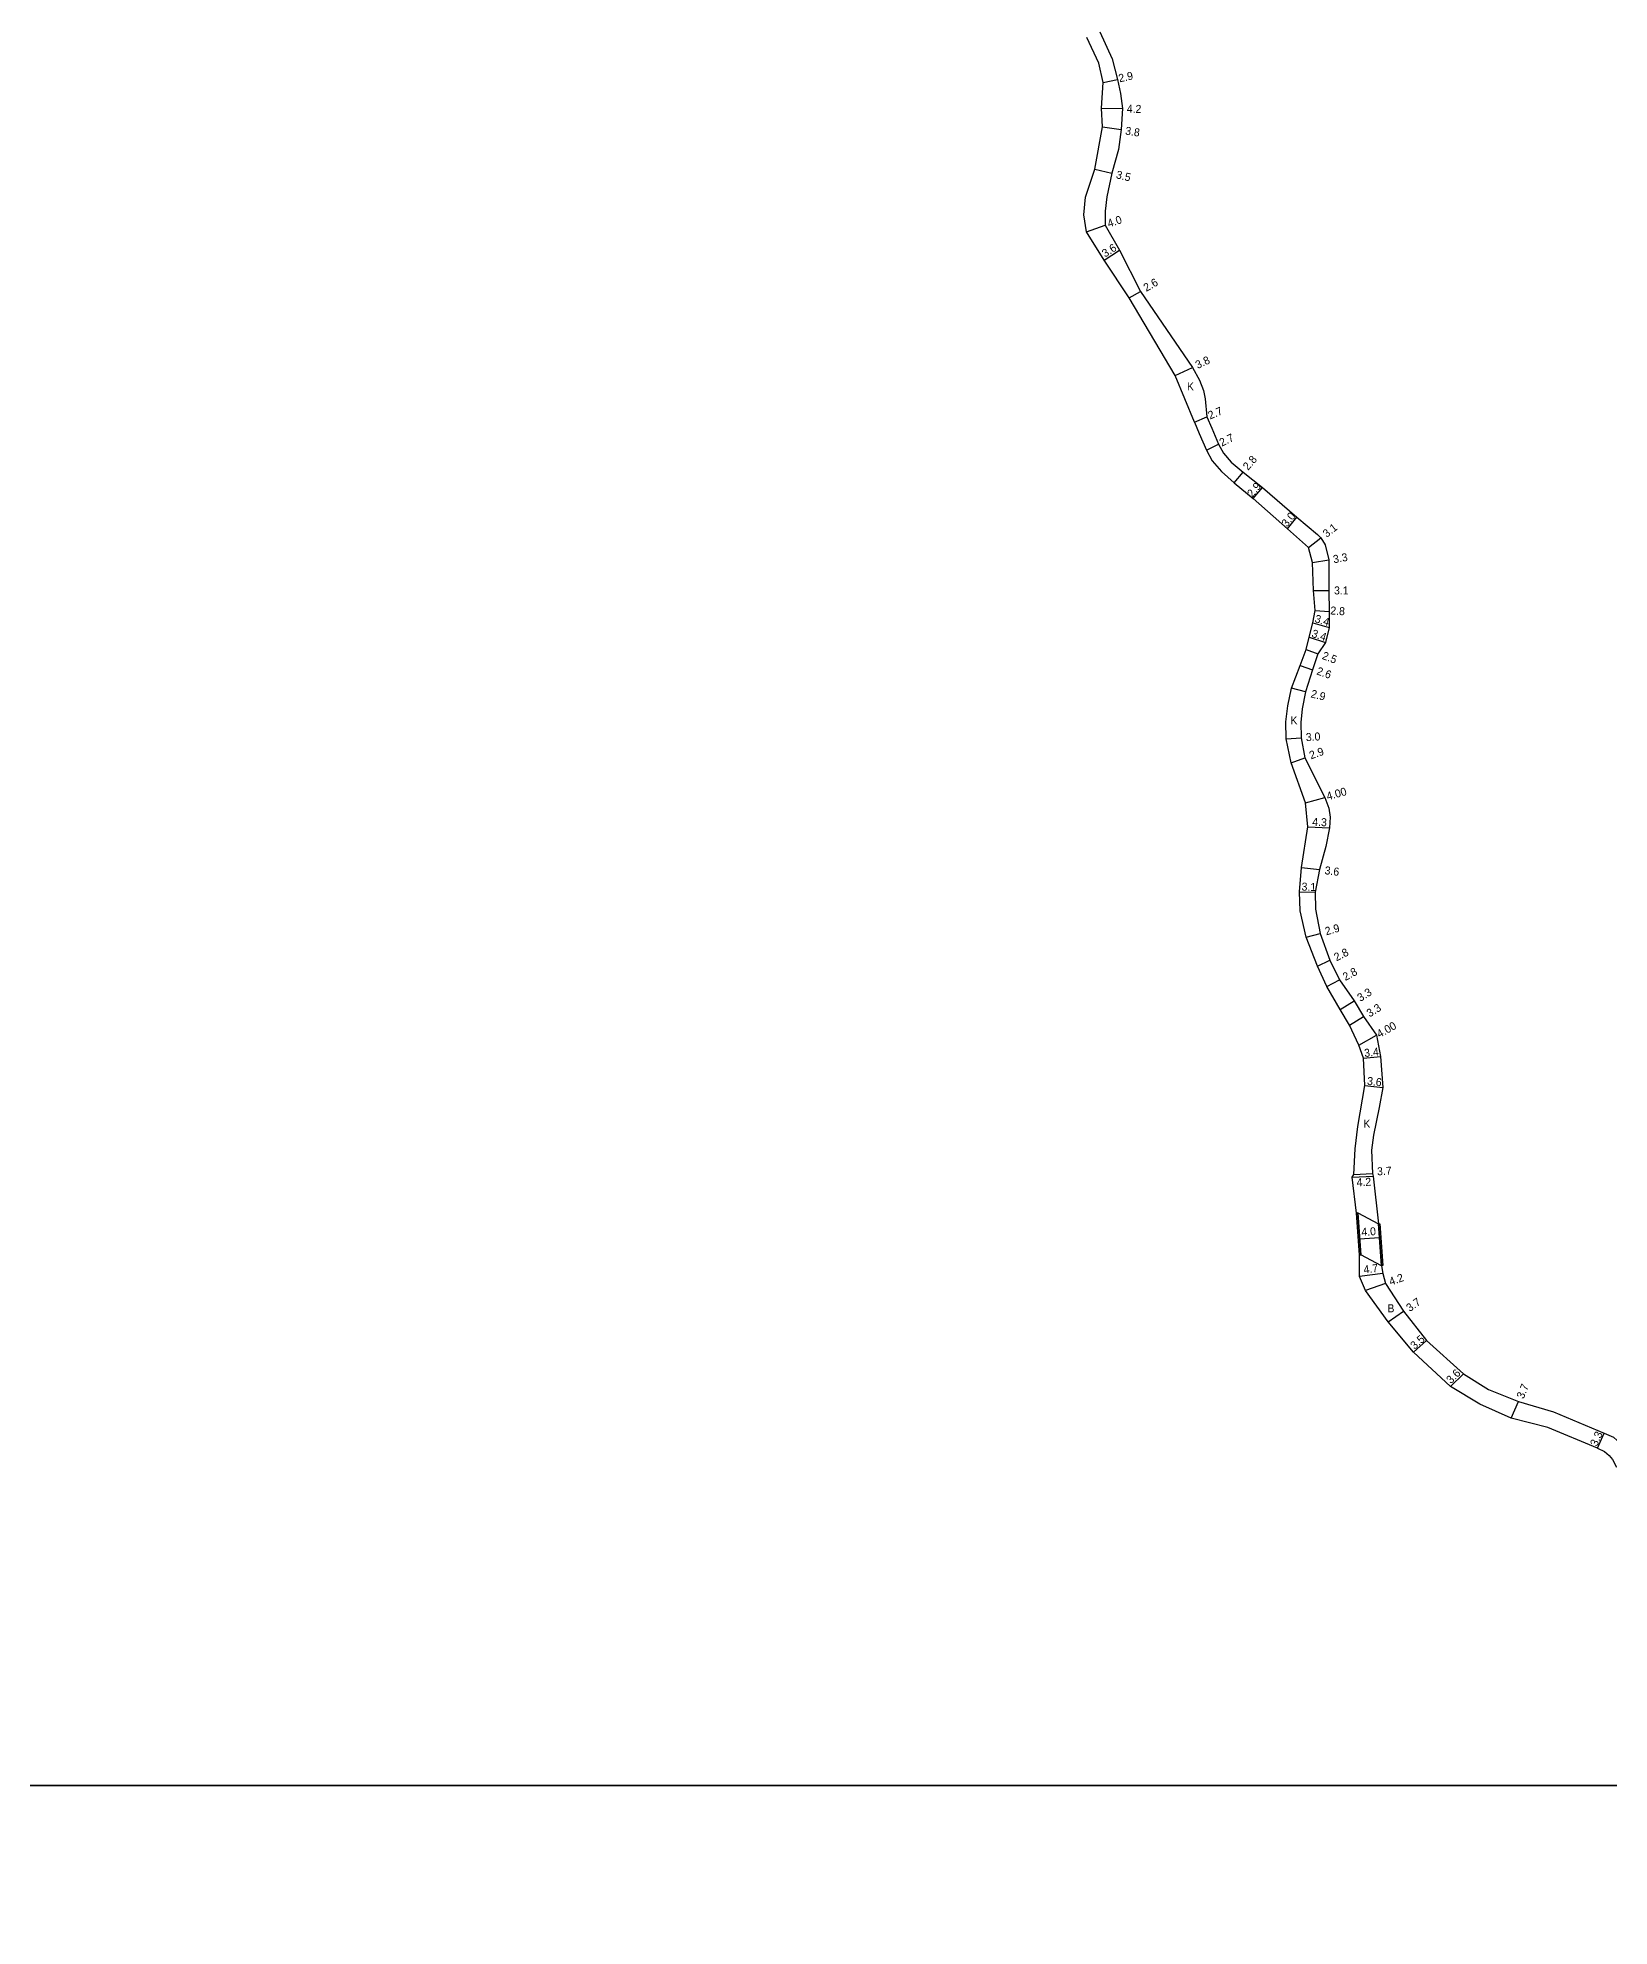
# Model space of a CAD drawing. Header units: metres. Extents: x 4000 to 8000, y -96000 to -93000.
# Drawn here: x 5171.9 to 5486, y -94828.1 to -94450.6 of the extents above; entities that cross this region are included whole.
import ezdxf

# ---------------------------------------------------------------- set-up
doc = ezdxf.new("R2010")
doc.units = ezdxf.units.M
doc.header["$LTSCALE"] = 2.5
for name, color, linetype in [('図郭', 7, 'Continuous'), ('幅員', 7, 'Continuous'), ('舗装', 7, 'Continuous'), ('道路', 7, 'Continuous')]:
    doc.layers.add(name, color=color, linetype=linetype)
doc.styles.get("Standard").update_dxf_attribs({"font": ''})
doc.styles.get('Standard').set_extended_font_data('@MS PGothic')

msp = doc.modelspace()

# ---------------------------------------------------------------- linework, layer by layer
at = {"layer": '図郭'}
for points in [[(4800, -94800), (5600, -94800), (5600, -94200), (4800, -94200)], [(4800, -95400), (5600, -95400), (5600, -94800), (4800, -94800)]]:
    msp.add_lwpolyline(points, close=True, dxfattribs=at)
at = {"layer": '幅員'}
for points in [[(5384.84, -94459.5), (5387.68, -94458.89)], [(5384.47, -94464.63), (5388.67, -94464.71)], [(5384.68, -94468.34), (5388.43, -94468.91)], [(5383.12, -94476.81), (5386.53, -94477.62)], [(5381.45, -94489.35), (5385.23, -94488.05)], [(5385.02, -94494.99), (5388.05, -94493.04)], [(5390.03, -94502.55), (5392.28, -94501.26)], [(5399.2, -94518.07), (5402.64, -94516.45)], [(5403.06, -94527.4), (5405.54, -94526.34)], [(5405.45, -94533.01), (5407.88, -94531.83)], [(5410.97, -94539.54), (5412.8, -94537.43)], [(5414.77, -94542.7), (5416.63, -94540.48)], [(5421.64, -94548.73), (5423.54, -94546.4)], [(5425.87, -94552.45), (5428.31, -94550.53)], [(5426.67, -94555.48), (5429.92, -94554.91)], [(5426.83, -94561.04), (5429.93, -94561.06)], [(5427.18, -94565.07), (5429.97, -94565.26)], [(5426.69, -94567.53), (5429.96, -94568.49)], [(5425.36, -94572.85), (5427.7, -94573.72)], [(5426.02, -94570.39), (5429.26, -94571.43)], [(5424.17, -94576.07), (5426.63, -94576.92)], [(5425.28, -94581.3), (5422.47, -94580.59)], [(5421.39, -94590.73), (5424.38, -94590.54)], [(5422.38, -94595.5), (5425.11, -94594.53)], [(5425.27, -94603.51), (5429.12, -94602.44)], [(5425.74, -94608.33), (5430.04, -94608.52)], [(5424.47, -94616.44), (5428.05, -94616.88)], [(5424.08, -94621.3), (5427.18, -94621.41)], [(5425.36, -94630.41), (5428.16, -94629.62)], [(5427.63, -94636.21), (5430.14, -94634.96)], [(5429.55, -94640.26), (5432.02, -94638.93)], [(5432.21, -94644.85), (5435, -94643.09)], [(5434.07, -94648), (5436.87, -94646.27)], [(5435.94, -94651.97), (5439.42, -94650)], [(5436.88, -94654.58), (5440.26, -94654.22)], [(5437.14, -94660.03), (5440.72, -94660.42)], [(5434.61, -94678.38), (5438.8, -94678.16)], [(5434.95, -94677.84), (5438.65, -94677.66)], [(5436.06, -94690.72), (5440.05, -94690.43)], [(5440.72, -94697.65), (5436.05, -94698.2)], [(5441.24, -94699.62), (5437.28, -94701.04)], [(5441.81, -94707.27), (5444.84, -94705.15)], [(5446.83, -94713.34), (5449.46, -94711.03)], [(5454.26, -94720.23), (5456.81, -94717.68)], [(5466.38, -94726.56), (5467.81, -94723.2)], [(5483.59, -94732.56), (5484.96, -94729.56)]]:
    msp.add_lwpolyline(points, dxfattribs=at)
at = {"layer": '舗装'}
msp.add_lwpolyline([(5435.69, -94685.53), (5439.85, -94687.7)], dxfattribs=at)
at = {"layer": '道路'}
for points in [[(5384.12, -94449.37), (5386.59, -94454.75), (5387.68, -94458.89), (5388.29, -94461.68), (5388.67, -94464.71), (5388.43, -94468.91), (5387.85, -94472.88), (5386.53, -94477.62), (5385.55, -94482.36), (5385.22, -94485.23), (5385.23, -94488.05), (5388.05, -94493.04), (5392.28, -94501.26), (5402.64, -94516.45), (5404.06, -94519), (5404.85, -94521.07), (5405.19, -94522.72), (5405.54, -94526.34)], [(5403.06, -94527.4), (5399.2, -94518.07), (5390.03, -94502.55), (5385.02, -94494.99), (5381.45, -94489.35), (5380.95, -94485.94), (5381.3, -94482.45), (5383.12, -94476.81), (5384.68, -94468.34), (5384.47, -94464.63), (5384.84, -94459.5), (5383.94, -94455.6), (5381.56, -94450.49)], [(5403.06, -94527.4), (5404.03, -94529.68), (5405.45, -94533.01), (5406.62, -94535.14), (5408.47, -94537.27), (5410.97, -94539.54), (5414.77, -94542.7)], [(5405.54, -94526.34), (5406.51, -94528.62), (5407.88, -94531.83), (5408.84, -94533.59), (5410.4, -94535.38), (5412.8, -94537.43), (5416.63, -94540.48)], [(5446.83, -94713.34), (5441.81, -94707.27), (5437.28, -94701.04), (5436.05, -94698.2), (5436.04, -94693.92), (5436.29, -94693.91), (5435.69, -94685.53), (5435.44, -94685.55), (5434.61, -94678.38), (5434.95, -94677.84), (5435.17, -94672.71), (5435.71, -94668.22), (5437.14, -94660.03), (5436.88, -94654.58), (5435.94, -94651.97), (5434.07, -94648), (5432.21, -94644.85), (5429.55, -94640.26), (5427.63, -94636.21), (5425.36, -94630.41), (5424.22, -94625.11), (5424.08, -94621.3), (5424.47, -94616.44), (5425.74, -94608.33), (5425.27, -94603.51), (5422.38, -94595.5), (5421.39, -94590.73), (5421.33, -94587.34), (5421.7, -94584.1), (5422.47, -94580.59), (5424.17, -94576.07), (5425.36, -94572.85), (5426.02, -94570.39), (5426.69, -94567.53), (5427.18, -94565.07), (5426.83, -94561.04), (5426.67, -94555.48), (5425.87, -94552.45), (5421.64, -94548.73), (5414.77, -94542.7)], [(5416.63, -94540.48), (5423.54, -94546.4), (5427.65, -94549.85), (5428.31, -94550.53), (5429.17, -94551.94), (5429.92, -94554.91), (5429.93, -94561.06), (5429.97, -94565.26), (5429.96, -94568.49), (5429.26, -94571.43), (5427.7, -94573.72), (5426.63, -94576.92), (5425.28, -94581.3), (5424.61, -94584.71), (5424.32, -94587.43), (5424.38, -94590.54), (5425.11, -94594.53), (5429.12, -94602.44), (5429.89, -94604.58), (5430.2, -94606.41), (5430.04, -94608.52), (5429.35, -94612.22), (5428.05, -94616.88), (5427.18, -94621.41), (5427.24, -94624.75), (5428.16, -94629.62), (5430.14, -94634.96), (5432.02, -94638.93), (5435, -94643.09), (5436.87, -94646.27), (5439.42, -94650), (5440.26, -94654.22), (5440.72, -94660.42), (5439.98, -94664.43), (5438.84, -94669.95), (5438.48, -94672.96), (5438.65, -94677.66), (5438.8, -94678.16), (5439.85, -94687.7), (5440.46, -94696.08), (5440.72, -94697.65), (5441.24, -94699.62), (5444.84, -94705.15), (5449.46, -94711.03), (5456.81, -94717.68), (5461.86, -94720.8), (5467.81, -94723.2), (5474.82, -94725.28), (5484.96, -94729.56)], [(5483.59, -94732.56), (5473.7, -94728.42), (5466.38, -94726.56), (5460.1, -94723.73), (5454.26, -94720.23), (5446.83, -94713.34)], [(5483.59, -94732.56), (5484.99, -94733.19), (5485.93, -94734.01), (5486.61, -94734.81), (5487.42, -94736.33)], [(5484.96, -94729.56), (5486.79, -94730.38), (5488.27, -94731.68), (5489.35, -94732.93), (5490.34, -94734.79)]]:
    msp.add_lwpolyline(points, dxfattribs=at)
for points in [[(5435.44, -94685.55), (5435.69, -94685.53), (5436.29, -94693.91), (5436.04, -94693.92)], [(5439.85, -94687.7), (5440.46, -94696.08), (5436.29, -94693.91), (5435.69, -94685.53)], [(5439.85, -94687.7), (5440.1, -94687.69), (5440.71, -94696.06), (5440.46, -94696.08)]]:
    msp.add_lwpolyline(points, close=True, dxfattribs=at)

# ---------------------------------------------------------------- texts
at = {"layer": '幅員'}
for s, rotation, p in [('2.9', 12.2105, (5388.07, -94459.47)), ('4.2', 358.8721, (5389.53, -94465.53)), ('3.8', 351.3597, (5389.14, -94469.89)), ('3.5', 346.7156, (5387.28, -94478.62)), ('4.0', 18.9571, (5385.97, -94488.5)), ('3.6', 32.6866, (5385.21, -94494.53)), ('2.6', 29.8741, (5393.44, -94501.37)), ('3.8', 25.2431, (5403.7, -94516.79)), ('2.7', 23.0228, (5406.18, -94526.89)), ('2.7', 25.9299, (5408.52, -94532.32)), ('2.8', 49.0097, (5413.78, -94537.14)), ('2.9', 50.267, (5414.66, -94542.54)), ('3.0', 50.8459, (5421.54, -94548.5)), ('3.1', 38.2458, (5429.5, -94550.56)), ('3.3', 9.9802, (5430.92, -94555.63)), ('3.1', 359.7023, (5430.96, -94561.85)), ('3.4', 343.7416, (5426.98, -94567.38)), ('2.8', 356.2978, (5430.18, -94565.84)), ('3.4', 342.1112, (5426.36, -94570.32)), ('2.5', 339.4573, (5428.44, -94574.71)), ('2.6', 340.9866, (5427.34, -94577.81)), ('2.9', 345.8727, (5426.2, -94582.41)), ('3.0', 3.6129, (5425.37, -94591.2)), ('2.9', 19.5508, (5426.35, -94594.84)), ('4.00', 15.426, (5429.69, -94603.02)), ('4.3', 357.4885, (5426.58, -94608.09)), ('3.6', 352.9838, (5429.01, -94617.78)), ('3.1', 357.956, (5424.45, -94621.06)), ('2.9', 15.6887, (5429.41, -94630.02)), ('2.8', 26.5241, (5431.44, -94635.22)), ('2.8', 28.308, (5433.23, -94639.15)), ('3.3', 32.2204, (5436.22, -94643.34)), ('3.3', 31.6938, (5438.08, -94646.45)), ('4.00', 29.4848, (5440.05, -94650.57)), ('3.4', 6.1098, (5437.08, -94654.35)), ('3.6', 353.8077, (5437.51, -94659.89)), ('4.2', 3.0654, (5435.52, -94680.21)), ('3.7', 2.8484, (5439.6, -94678.01)), ('4.0', 4.1303, (5436.48, -94690.15)), ('4.7', 6.7212, (5436.95, -94697.65)), ('4.2', 19.7034, (5442.29, -94700.06)), ('3.7', 34.9523, (5446.08, -94705.35)), ('3.5', 41.2904, (5447.06, -94712.91)), ('3.6', 44.9637, (5454.34, -94719.77)), ('3.7', 66.9921, (5468.83, -94722.81)), ('3.3', 65.4033, (5483.51, -94732.31))]:
    msp.add_text(s, height=1.6, rotation=rotation, dxfattribs=at).set_placement(p)
at = {"layer": '舗装'}
for s, p in [('K', (5401.57, -94521.06)), ('K', (5422.25, -94587.83)), ('K', (5436.82, -94668.48)), ('B', (5441.64, -94705.39))]:
    msp.add_text(s, height=1.6, dxfattribs=at).set_placement(p)

doc.saveas('drawing.dxf')
